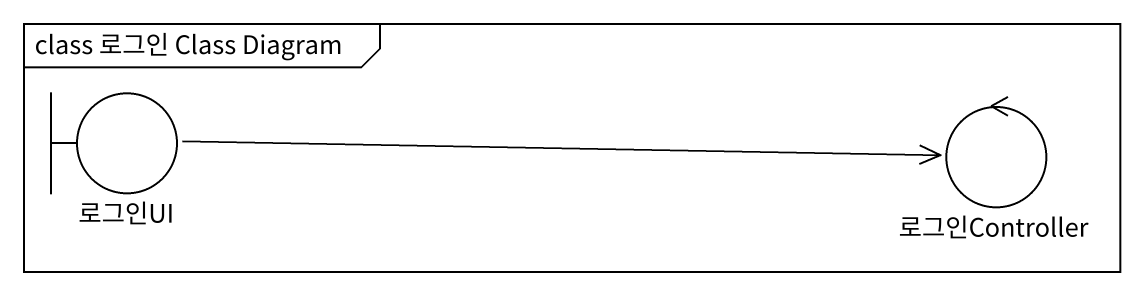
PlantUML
@startuml
mainframe class 로그인 Class Diagram
boundary 로그인UI
control 로그인Controller
로그인UI -right-> 로그인Controller
@enduml
